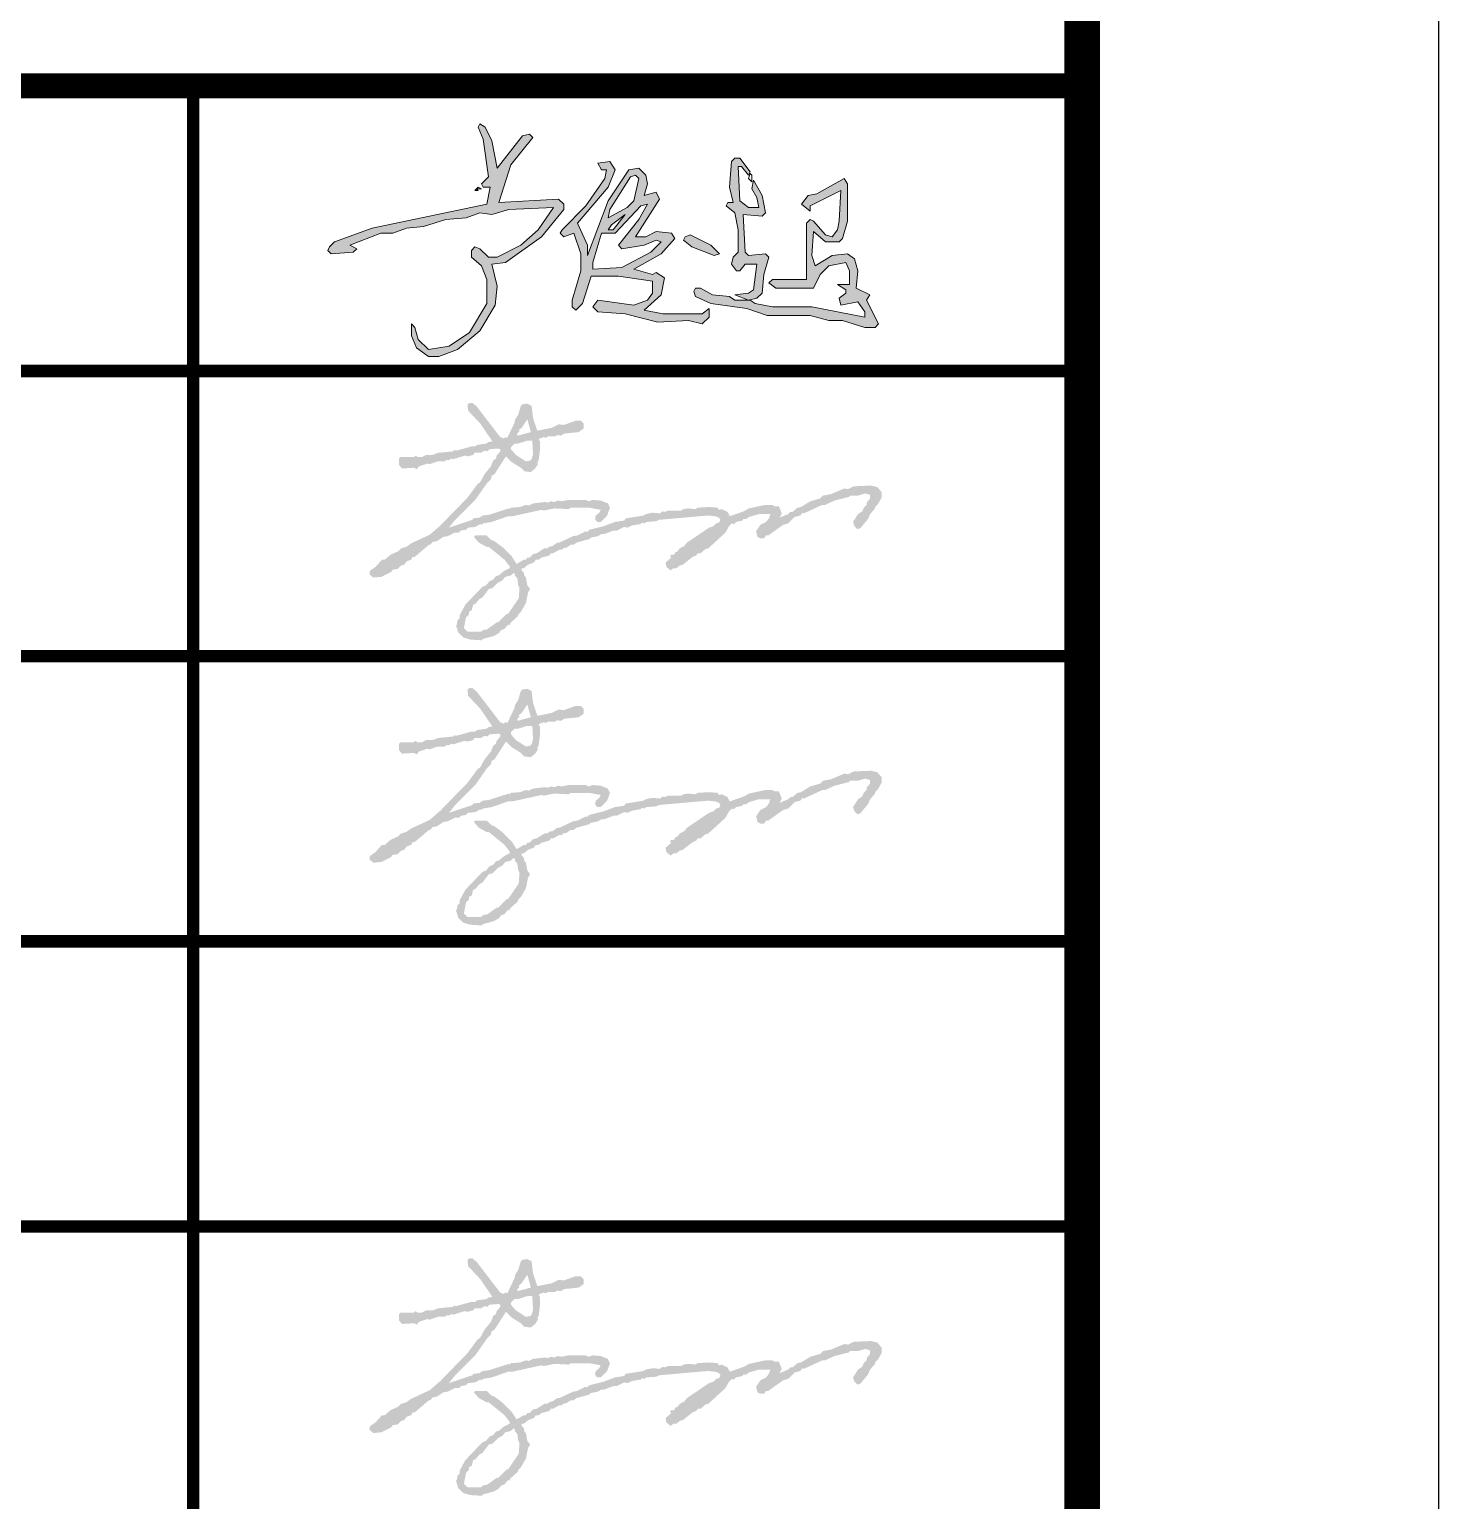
# Model space of a CAD drawing. Extents: x 1188826 to 1909461, y 608442 to 1651179.
# Drawn here: x 1359115 to 1363070, y 1324475 to 1328602 of the extents above; entities that cross this region are included whole.
import ezdxf

# ---------------------------------------------------------------- set-up
doc = ezdxf.new("R2010")
doc.units = 0
doc.header["$LTSCALE"] = 1000
doc.header["$MEASUREMENT"] = 0
doc.layers.add('图框', color=140, linetype='Continuous')
doc.layers.add('签名', color=7, linetype='Continuous', lineweight=18)

# ---------------------------------------------------------------- blocks, each defined once
blk = doc.blocks.new('ljc')
at = {"linetype": 'Continuous'}
h = blk.add_hatch(color=0, dxfattribs=at)
h.paths.add_polyline_path([(2022.82, 1567.67), (2018.82, 1563.67), (2019.82, 1561.67), (2023.82, 1561.67), (2021.82, 1551.67), (1954.82, 1537.67), (1932.82, 1529.67), (1929.82, 1526.67), (1928.82, 1524.67), (1930.82, 1522.67), (1943.82, 1523.67), (1945.82, 1525.67), (1941.82, 1527.67), (1959.82, 1534.67), (1966.82, 1534.67), (1974.82, 1537.67), (1984.82, 1538.67), (1997.82, 1542.67), (2009.82, 1543.67), (2017.82, 1546.67), (2024.82, 1545.67), (2034.82, 1548.67), (2060.82, 1549.67), (2051.82, 1536.67), (2041.82, 1527.67), (2027.82, 1520.67), (2022.82, 1520.67), (2017.82, 1525.67), (2014.82, 1526.67), (2012.82, 1524.67), (2012.82, 1520.67), (2018.82, 1515.67), (2021.82, 1507.67), (2021.82, 1493.67), (2011.82, 1476.67), (1999.82, 1468.67), (1987.82, 1466.67), (1981.82, 1472.67), (1979.82, 1479.67), (1977.82, 1481.67), (1977.82, 1474.67), (1980.82, 1467.67), (1987.82, 1462.67), (1993.82, 1462.67), (2004.82, 1466.67), (2017.82, 1477.67), (2026.82, 1492.67), (2027.82, 1503.67), (2024.82, 1516.67), (2032.82, 1517.67), (2053.82, 1532.67), (2066.82, 1548.67), (2066.82, 1551.67), (2063.82, 1554.67), (2028.82, 1552.67), (2035.82, 1574.67), (2048.82, 1590.67), (2046.82, 1592.67), (2042.82, 1591.67), (2027.82, 1572.67), (2024.82, 1588.67), (2020.82, 1596.67), (2017.82, 1598.67), (2016.82, 1596.67), (2019.82, 1589.67)])
h.paths.add_polyline_path([(2080.82, 1521.67), (2080.82, 1527.67), (2074.82, 1540.67), (2092.82, 1561.67), (2096.82, 1571.67), (2093.82, 1576.67), (2086.82, 1575.67), (2088.82, 1571.67), (2091.82, 1571.67), (2090.82, 1566.67), (2079.82, 1550.67), (2065.82, 1536.67), (2064.82, 1534.67), (2066.82, 1532.67), (2072.82, 1534.67), (2076.82, 1522.67), (2076.82, 1512.67), (2071.82, 1495.67), (2071.82, 1491.67), (2073.82, 1489.67), (2077.82, 1493.67), (2082.82, 1509.67), (2098.82, 1509.67), (2118.82, 1506.67), (2118.82, 1499.67), (2115.82, 1495.67), (2107.82, 1492.67), (2086.82, 1495.67), (2083.82, 1491.67), (2086.82, 1488.67), (2102.82, 1487.67), (2121.82, 1482.67), (2139.82, 1483.67), (2147.82, 1481.67), (2151.82, 1485.67), (2151.82, 1490.67), (2147.82, 1487.67), (2124.82, 1487.67), (2113.82, 1489.67), (2123.82, 1498.67), (2125.82, 1508.67), (2120.82, 1511.67), (2118.82, 1510.67), (2107.82, 1513.67), (2123.82, 1522.67), (2131.82, 1531.67), (2129.82, 1534.67), (2120.82, 1535.67), (2114.82, 1532.67), (2108.82, 1532.67), (2122.82, 1554.67), (2120.82, 1558.67), (2113.82, 1556.67), (2115.82, 1563.67), (2114.82, 1568.67), (2110.82, 1572.67), (2104.82, 1571.67), (2092.82, 1553.67)])
h.paths.add_polyline_path([(2088.82, 1534.67), (2096.82, 1534.67), (2111.82, 1550.67), (2115.82, 1551.67), (2110.82, 1542.67), (2098.82, 1527.67), (2100.82, 1525.67), (2113.82, 1527.67), (2120.82, 1530.67), (2123.82, 1529.67), (2117.82, 1523.67), (2100.82, 1514.67), (2083.82, 1513.67), (2083.82, 1517.67)], flags=16)
h.paths.add_polyline_path([(2092.82, 1536.67), (2094.82, 1539.67), (2102.82, 1545.67), (2095.82, 1536.67)], flags=16)
h.paths.add_polyline_path([(2092.82, 1543.67), (2093.82, 1548.67), (2105.82, 1567.67), (2108.82, 1568.67), (2110.82, 1566.67), (2107.82, 1553.67), (2103.82, 1549.67)], flags=16)
h.paths.add_polyline_path([(2140.82, 1533.67), (2137.82, 1532.67), (2136.82, 1530.67), (2141.82, 1526.67), (2154.82, 1521.67), (2157.82, 1522.67), (2152.82, 1527.67)])
h.paths.add_polyline_path([(2174.82, 1521.67), (2172.82, 1523.67), (2171.82, 1545.67), (2182.82, 1544.67), (2184.82, 1546.67), (2182.82, 1556.67), (2177.82, 1565.67), (2176.82, 1560.67), (2179.82, 1555.67), (2180.82, 1549.67), (2174.82, 1549.67), (2169.82, 1553.67), (2168.82, 1573.67), (2170.82, 1573.67), (2174.82, 1568.67), (2175.82, 1570.67), (2169.82, 1578.67), (2166.82, 1578.67), (2164.82, 1576.67), (2163.82, 1561.67), (2165.82, 1552.67), (2162.82, 1552.67), (2161.82, 1550.67), (2166.82, 1546.67), (2168.82, 1536.67), (2168.82, 1523.67), (2165.82, 1520.67), (2164.82, 1516.67), (2167.82, 1512.67), (2169.82, 1512.67), (2172.82, 1516.67), (2179.82, 1516.67), (2177.82, 1501.67), (2174.82, 1499.67), (2166.82, 1498.67), (2174.82, 1495.67), (2179.82, 1496.67), (2182.82, 1499.67), (2183.82, 1510.67), (2186.82, 1520.67), (2184.82, 1522.67)])
h.paths.add_polyline_path([(2232.82, 1541.67), (2232.82, 1563.67), (2230.82, 1566.67), (2214.82, 1557.67), (2209.82, 1556.67), (2205.82, 1551.67), (2210.82, 1547.67), (2210.82, 1550.67), (2228.82, 1559.67), (2227.82, 1541.67), (2226.82, 1536.67), (2223.82, 1532.67), (2219.82, 1533.67), (2212.82, 1541.67), (2210.82, 1542.67), (2208.82, 1540.67), (2208.82, 1507.67), (2188.82, 1507.67), (2186.82, 1505.67), (2190.82, 1502.67), (2212.82, 1502.67), (2216.82, 1510.67), (2221.82, 1515.67), (2231.82, 1517.67), (2233.82, 1512.67), (2233.82, 1504.67), (2226.82, 1504.67), (2231.82, 1501.67), (2231.82, 1499.67), (2227.82, 1496.67), (2228.82, 1492.67), (2238.82, 1494.67), (2242.82, 1488.67), (2242.82, 1485.67), (2211.82, 1491.67), (2188.82, 1491.67), (2178.82, 1493.67), (2175.82, 1495.67), (2166.82, 1495.67), (2163.82, 1497.67), (2153.82, 1498.67), (2146.82, 1502.67), (2143.82, 1502.67), (2142.82, 1500.67), (2143.82, 1497.67), (2152.82, 1493.67), (2173.82, 1490.67), (2185.82, 1486.67), (2210.82, 1486.67), (2221.82, 1483.67), (2229.82, 1483.67), (2242.82, 1479.67), (2248.82, 1479.67), (2250.82, 1481.67), (2243.82, 1495.67), (2245.82, 1498.67), (2237.82, 1502.67), (2238.82, 1512.67), (2236.82, 1519.67), (2232.82, 1522.67), (2223.82, 1521.67), (2213.82, 1515.67), (2211.82, 1521.67), (2212.82, 1535.67), (2219.82, 1529.67), (2227.82, 1529.67), (2229.82, 1531.67)])
at = {"color": 0, "linetype": 'Continuous', "elevation": 16426272}
for points in [[(1929.82, 1526.67), (1928.82, 1524.67), (1930.82, 1522.67), (1943.82, 1523.67), (1945.82, 1525.67), (1941.82, 1527.67), (1959.82, 1534.67), (1966.82, 1534.67), (1974.82, 1537.67), (1984.82, 1538.67), (1997.82, 1542.67), (2009.82, 1543.67), (2017.82, 1546.67), (2024.82, 1545.67), (2034.82, 1548.67), (2060.82, 1549.67), (2051.82, 1536.67), (2041.82, 1527.67), (2027.82, 1520.67), (2022.82, 1520.67), (2017.82, 1525.67), (2014.82, 1526.67), (2012.82, 1524.67), (2012.82, 1520.67), (2018.82, 1515.67), (2021.82, 1507.67), (2021.82, 1493.67), (2011.82, 1476.67), (1999.82, 1468.67), (1987.82, 1466.67), (1981.82, 1472.67), (1979.82, 1479.67), (1977.82, 1481.67), (1977.82, 1474.67), (1980.82, 1467.67), (1987.82, 1462.67), (1993.82, 1462.67), (2004.82, 1466.67), (2017.82, 1477.67), (2026.82, 1492.67), (2027.82, 1503.67), (2024.82, 1516.67), (2032.82, 1517.67), (2053.82, 1532.67), (2066.82, 1548.67), (2066.82, 1551.67), (2063.82, 1554.67), (2028.82, 1552.67), (2035.82, 1574.67), (2048.82, 1590.67), (2046.82, 1592.67), (2042.82, 1591.67), (2027.82, 1572.67), (2024.82, 1588.67), (2020.82, 1596.67), (2017.82, 1598.67), (2016.82, 1596.67), (2019.82, 1589.67), (2022.82, 1567.67), (2018.82, 1563.67), (2019.82, 1561.67), (2023.82, 1561.67), (2021.82, 1551.67), (1954.82, 1537.67), (1932.82, 1529.67), (1929.82, 1526.67)], [(2065.82, 1536.67), (2064.82, 1534.67), (2066.82, 1532.67), (2072.82, 1534.67), (2076.82, 1522.67), (2076.82, 1512.67), (2071.82, 1495.67), (2071.82, 1491.67), (2073.82, 1489.67), (2077.82, 1493.67), (2082.82, 1509.67), (2098.82, 1509.67), (2118.82, 1506.67), (2118.82, 1499.67), (2115.82, 1495.67), (2107.82, 1492.67), (2086.82, 1495.67), (2083.82, 1491.67), (2086.82, 1488.67), (2102.82, 1487.67), (2121.82, 1482.67), (2139.82, 1483.67), (2147.82, 1481.67), (2151.82, 1485.67), (2151.82, 1490.67), (2147.82, 1487.67), (2124.82, 1487.67), (2113.82, 1489.67), (2123.82, 1498.67), (2125.82, 1508.67), (2120.82, 1511.67), (2118.82, 1510.67), (2107.82, 1513.67), (2123.82, 1522.67), (2131.82, 1531.67), (2129.82, 1534.67), (2120.82, 1535.67), (2114.82, 1532.67), (2108.82, 1532.67), (2122.82, 1554.67), (2120.82, 1558.67), (2113.82, 1556.67), (2115.82, 1563.67), (2114.82, 1568.67), (2110.82, 1572.67), (2104.82, 1571.67), (2092.82, 1553.67), (2080.82, 1521.67), (2080.82, 1527.67), (2074.82, 1540.67), (2092.82, 1561.67), (2096.82, 1571.67), (2093.82, 1576.67), (2086.82, 1575.67), (2088.82, 1571.67), (2091.82, 1571.67), (2090.82, 1566.67), (2079.82, 1550.67), (2065.82, 1536.67)], [(2162.82, 1552.67), (2161.82, 1550.67), (2166.82, 1546.67), (2168.82, 1536.67), (2168.82, 1523.67), (2165.82, 1520.67), (2164.82, 1516.67), (2167.82, 1512.67), (2169.82, 1512.67), (2172.82, 1516.67), (2179.82, 1516.67), (2177.82, 1501.67), (2174.82, 1499.67), (2166.82, 1498.67), (2174.82, 1495.67), (2179.82, 1496.67), (2182.82, 1499.67), (2183.82, 1510.67), (2186.82, 1520.67), (2184.82, 1522.67), (2174.82, 1521.67), (2172.82, 1523.67), (2171.82, 1545.67), (2182.82, 1544.67), (2184.82, 1546.67), (2182.82, 1556.67), (2177.82, 1565.67), (2176.82, 1560.67), (2179.82, 1555.67), (2180.82, 1549.67), (2174.82, 1549.67), (2169.82, 1553.67), (2168.82, 1573.67), (2170.82, 1573.67), (2174.82, 1568.67), (2175.82, 1570.67), (2169.82, 1578.67), (2166.82, 1578.67), (2164.82, 1576.67), (2163.82, 1561.67), (2165.82, 1552.67), (2162.82, 1552.67)], [(2092.82, 1543.67), (2093.82, 1548.67), (2105.82, 1567.67), (2108.82, 1568.67), (2110.82, 1566.67), (2107.82, 1553.67), (2103.82, 1549.67), (2092.82, 1543.67)], [(2143.82, 1502.67), (2142.82, 1500.67), (2143.82, 1497.67), (2152.82, 1493.67), (2173.82, 1490.67), (2185.82, 1486.67), (2210.82, 1486.67), (2221.82, 1483.67), (2229.82, 1483.67), (2242.82, 1479.67), (2248.82, 1479.67), (2250.82, 1481.67), (2243.82, 1495.67), (2245.82, 1498.67), (2237.82, 1502.67), (2238.82, 1512.67), (2236.82, 1519.67), (2232.82, 1522.67), (2223.82, 1521.67), (2213.82, 1515.67), (2211.82, 1521.67), (2212.82, 1535.67), (2219.82, 1529.67), (2227.82, 1529.67), (2229.82, 1531.67), (2232.82, 1541.67), (2232.82, 1563.67), (2230.82, 1566.67), (2214.82, 1557.67), (2209.82, 1556.67), (2205.82, 1551.67), (2210.82, 1547.67), (2210.82, 1550.67), (2228.82, 1559.67), (2227.82, 1541.67), (2226.82, 1536.67), (2223.82, 1532.67), (2219.82, 1533.67), (2212.82, 1541.67), (2210.82, 1542.67), (2208.82, 1540.67), (2208.82, 1507.67), (2188.82, 1507.67), (2186.82, 1505.67), (2190.82, 1502.67), (2212.82, 1502.67), (2216.82, 1510.67), (2221.82, 1515.67), (2231.82, 1517.67), (2233.82, 1512.67), (2233.82, 1504.67), (2226.82, 1504.67), (2231.82, 1501.67), (2231.82, 1499.67), (2227.82, 1496.67), (2228.82, 1492.67), (2238.82, 1494.67), (2242.82, 1488.67), (2242.82, 1485.67), (2211.82, 1491.67), (2188.82, 1491.67), (2178.82, 1493.67), (2175.82, 1495.67), (2166.82, 1495.67), (2163.82, 1497.67), (2153.82, 1498.67), (2146.82, 1502.67), (2143.82, 1502.67)], [(2176.82, 1568.67), (2175.82, 1569.67), (2174.82, 1566.67), (2176.82, 1564.67), (2176.82, 1568.67)], [(2015.82, 1560.67), (2014.82, 1559.67), (2016.82, 1559.67), (2015.82, 1560.67)], [(2016.82, 1561.67), (2015.82, 1560.67), (2018.82, 1560.67), (2016.82, 1561.67)], [(2083.82, 1513.67), (2083.82, 1517.67), (2088.82, 1534.67), (2096.82, 1534.67), (2111.82, 1550.67), (2115.82, 1551.67), (2110.82, 1542.67), (2098.82, 1527.67), (2100.82, 1525.67), (2113.82, 1527.67), (2120.82, 1530.67), (2123.82, 1529.67), (2117.82, 1523.67), (2100.82, 1514.67), (2083.82, 1513.67)], [(2092.82, 1536.67), (2094.82, 1539.67), (2102.82, 1545.67), (2095.82, 1536.67), (2092.82, 1536.67)], [(2137.82, 1532.67), (2136.82, 1530.67), (2141.82, 1526.67), (2154.82, 1521.67), (2157.82, 1522.67), (2152.82, 1527.67), (2140.82, 1533.67), (2137.82, 1532.67)]]:
    blk.add_lwpolyline(points, dxfattribs=at)
blk = doc.blocks.new('tq123')
at = {"layer": '签名'}
h = blk.add_hatch(color=2, dxfattribs=at)
h.dxf.hatch_style = 1
h.paths.add_polyline_path([(-1585.3, 12218.7), (-1585.3, 12224.7), (-1579.3, 12230.7), (-1581.3, 12234.7), (-1573.3, 12240.7), (-1557.3, 12264.7), (-1547.3, 12228.7)], flags=16)
h.paths.add_polyline_path([(-1603.3, 12180.7), (-1603.3, 12186.7), (-1593.3, 12196.7), (-1583.3, 12196.7), (-1557.3, 12204.7), (-1543.3, 12204.7), (-1541.3, 12166.7), (-1545.3, 12152.7), (-1549.3, 12148.7), (-1561.3, 12146.7), (-1589.3, 12164.7)], flags=16)
h.paths.add_polyline_path([(-1735.3, 11678.7), (-1729.3, 11708.7), (-1721.3, 11716.7), (-1721.3, 11724.7), (-1713.3, 11728.7), (-1709.3, 11744.7), (-1703.3, 11746.7), (-1691.3, 11760.7), (-1683.3, 11764.7), (-1665.3, 11788.7), (-1655.3, 11790.7), (-1639.3, 11806.7), (-1627.3, 11812.7), (-1619.3, 11822.7), (-1603.3, 11826.7), (-1597.3, 11832.7), (-1593.3, 11832.7), (-1591.3, 11824.7), (-1585.3, 11818.7), (-1583.3, 11800.7), (-1579.3, 11792.7), (-1581.3, 11762.7), (-1611.3, 11718.7), (-1615.3, 11718.7), (-1639.3, 11694.7), (-1643.3, 11694.7), (-1671.3, 11674.7), (-1679.3, 11674.7), (-1687.3, 11668.7), (-1725.3, 11668.7)], flags=16)
h.paths.add_polyline_path([(-1755.3, 11688.7), (-1757.3, 11686.7), (-1751.3, 11666.7), (-1737.3, 11652.7), (-1717.3, 11646.7), (-1685.3, 11644.7), (-1681.3, 11648.7), (-1651.3, 11656.7), (-1637.3, 11664.7), (-1631.3, 11672.7), (-1621.3, 11676.7), (-1611.3, 11688.7), (-1607.3, 11686.7), (-1605.3, 11692.7), (-1583.3, 11712.7), (-1583.3, 11716.7), (-1575.3, 11724.7), (-1561.3, 11748.7), (-1555.3, 11778.7), (-1549.3, 11788.7), (-1557.3, 11798.7), (-1561.3, 11820.7), (-1565.3, 11824.7), (-1567.3, 11834.7), (-1573.3, 11840.7), (-1573.3, 11846.7), (-1567.3, 11846.7), (-1555.3, 11856.7), (-1539.3, 11862.7), (-1533.3, 11870.7), (-1525.3, 11870.7), (-1517.3, 11876.7), (-1495.3, 11882.7), (-1491.3, 11888.7), (-1485.3, 11888.7), (-1467.3, 11898.7), (-1459.3, 11898.7), (-1457.3, 11902.7), (-1447.3, 11904.7), (-1435.3, 11912.7), (-1427.3, 11912.7), (-1419.3, 11918.7), (-1383.3, 11928.7), (-1379.3, 11932.7), (-1359.3, 11936.7), (-1349.3, 11942.7), (-1341.3, 11942.7), (-1315.3, 11952.7), (-1305.3, 11952.7), (-1285.3, 11962.7), (-1275.3, 11960.7), (-1263.3, 11966.7), (-1239.3, 11970.7), (-1235.3, 11974.7), (-1229.3, 11972.7), (-1223.3, 11976.7), (-1195.3, 11978.7), (-1187.3, 11982.7), (-1051.3, 11994.7), (-1029.3, 11992.7), (-1019.3, 11988.7), (-1015.3, 11982.7), (-1019.3, 11974.7), (-1027.3, 11972.7), (-1035.3, 11964.7), (-1047.3, 11960.7), (-1109.3, 11918.7), (-1117.3, 11908.7), (-1129.3, 11902.7), (-1137.3, 11892.7), (-1141.3, 11892.7), (-1145.3, 11884.7), (-1153.3, 11884.7), (-1157.3, 11880.7), (-1153.3, 11876.7), (-1169.3, 11862.7), (-1167.3, 11850.7), (-1155.3, 11840.7), (-1147.3, 11846.7), (-1139.3, 11846.7), (-1129.3, 11854.7), (-1121.3, 11856.7), (-1093.3, 11878.7), (-1083.3, 11882.7), (-1079.3, 11888.7), (-1071.3, 11888.7), (-1057.3, 11900.7), (-1049.3, 11902.7), (-1001.3, 11946.7), (-991.3, 11964.7), (-983.3, 11972.7), (-977.3, 11970.7), (-971.3, 11976.7), (-953.3, 11980.7), (-951.3, 11984.7), (-943.3, 11984.7), (-935.3, 11990.7), (-907.3, 11998.7), (-875.3, 11998.7), (-879.3, 11986.7), (-887.3, 11976.7), (-903.3, 11968.7), (-915.3, 11950.7), (-911.3, 11934.7), (-903.3, 11930.7), (-893.3, 11930.7), (-887.3, 11938.7), (-881.3, 11938.7), (-839.3, 11968.7), (-825.3, 11972.7), (-807.3, 11990.7), (-791.3, 11994.7), (-785.3, 12002.7), (-781.3, 12000.7), (-729.3, 12024.7), (-721.3, 12024.7), (-695.3, 12036.7), (-655.3, 12046.7), (-651.3, 12050.7), (-629.3, 12050.7), (-609.3, 12056.7), (-595.3, 12052.7), (-595.3, 12042.7), (-605.3, 12030.7), (-605.3, 12024.7), (-613.3, 12016.7), (-617.3, 12006.7), (-629.3, 11998.7), (-643.3, 11976.7), (-639.3, 11964.7), (-631.3, 11956.7), (-623.3, 11958.7), (-601.3, 11984.7), (-595.3, 11998.7), (-581.3, 12014.7), (-581.3, 12018.7), (-573.3, 12026.7), (-563.3, 12044.7), (-563.3, 12060.7), (-575.3, 12074.7), (-593.3, 12078.7), (-641.3, 12076.7), (-657.3, 12068.7), (-667.3, 12070.7), (-705.3, 12054.7), (-727.3, 12050.7), (-735.3, 12042.7), (-763.3, 12034.7), (-789.3, 12018.7), (-799.3, 12016.7), (-813.3, 12004.7), (-819.3, 12004.7), (-825.3, 11998.7), (-849.3, 11988.7), (-843.3, 12000.7), (-851.3, 12020.7), (-863.3, 12020.7), (-869.3, 12024.7), (-889.3, 12024.7), (-935.3, 12014.7), (-949.3, 12006.7), (-989.3, 11992.7), (-995.3, 12004.7), (-1011.3, 12012.7), (-1019.3, 12010.7), (-1023.3, 12016.7), (-1047.3, 12018.7), (-1079.3, 12016.7), (-1085.3, 12012.7), (-1105.3, 12014.7), (-1119.3, 12012.7), (-1125.3, 12008.7), (-1161.3, 12008.7), (-1173.3, 12004.7), (-1177.3, 12006.7), (-1185.3, 12000.7), (-1205.3, 12002.7), (-1225.3, 11998.7), (-1231.3, 11994.7), (-1281.3, 11986.7), (-1285.3, 11980.7), (-1311.3, 11976.7), (-1343.3, 11964.7), (-1383.3, 11954.7), (-1389.3, 11948.7), (-1393.3, 11950.7), (-1417.3, 11938.7), (-1429.3, 11936.7), (-1467.3, 11918.7), (-1473.3, 11918.7), (-1487.3, 11908.7), (-1493.3, 11908.7), (-1501.3, 11902.7), (-1509.3, 11902.7), (-1531.3, 11888.7), (-1541.3, 11886.7), (-1551.3, 11876.7), (-1557.3, 11876.7), (-1561.3, 11870.7), (-1567.3, 11870.7), (-1587.3, 11858.7), (-1601.3, 11880.7), (-1625.3, 11904.7), (-1649.3, 11922.7), (-1659.3, 11926.7), (-1671.3, 11938.7), (-1703.3, 11938.7), (-1707.3, 11934.7), (-1693.3, 11918.7), (-1671.3, 11906.7), (-1665.3, 11906.7), (-1621.3, 11870.7), (-1607.3, 11852.7), (-1607.3, 11846.7), (-1623.3, 11838.7), (-1637.3, 11826.7), (-1645.3, 11824.7), (-1653.3, 11814.7), (-1663.3, 11810.7), (-1673.3, 11798.7), (-1683.3, 11794.7), (-1731.3, 11744.7), (-1747.3, 11714.7), (-1747.3, 11706.7), (-1753.3, 11700.7)])
h.paths.add_polyline_path([(-1997.3, 11840.7), (-1999.3, 11838.7), (-1999.3, 11828.7), (-1989.3, 11820.7), (-1967.3, 11822.7), (-1939.3, 11836.7), (-1935.3, 11842.7), (-1921.3, 11844.7), (-1911.3, 11854.7), (-1903.3, 11856.7), (-1895.3, 11866.7), (-1883.3, 11870.7), (-1879.3, 11878.7), (-1873.3, 11878.7), (-1833.3, 11912.7), (-1829.3, 11912.7), (-1823.3, 11920.7), (-1811.3, 11922.7), (-1793.3, 11934.7), (-1781.3, 11936.7), (-1761.3, 11946.7), (-1749.3, 11946.7), (-1743.3, 11952.7), (-1729.3, 11954.7), (-1723.3, 11960.7), (-1703.3, 11962.7), (-1689.3, 11970.7), (-1685.3, 11968.7), (-1681.3, 11972.7), (-1657.3, 11976.7), (-1611.3, 11992.7), (-1599.3, 11992.7), (-1517.3, 12010.7), (-1511.3, 12008.7), (-1481.3, 12014.7), (-1441.3, 12012.7), (-1435.3, 12016.7), (-1383.3, 12016.7), (-1351.3, 12010.7), (-1355.3, 12002.7), (-1365.3, 11994.7), (-1367.3, 11984.7), (-1361.3, 11976.7), (-1351.3, 11976.7), (-1333.3, 11994.7), (-1325.3, 12016.7), (-1331.3, 12028.7), (-1351.3, 12036.7), (-1373.3, 12038.7), (-1385.3, 12034.7), (-1393.3, 12038.7), (-1441.3, 12038.7), (-1461.3, 12034.7), (-1471.3, 12036.7), (-1481.3, 12032.7), (-1491.3, 12034.7), (-1499.3, 12030.7), (-1507.3, 12032.7), (-1541.3, 12028.7), (-1553.3, 12022.7), (-1561.3, 12024.7), (-1577.3, 12018.7), (-1603.3, 12016.7), (-1607.3, 12012.7), (-1609.3, 12014.7), (-1665.3, 11996.7), (-1683.3, 11994.7), (-1691.3, 11988.7), (-1709.3, 11986.7), (-1711.3, 11982.7), (-1777.3, 11960.7), (-1761.3, 11980.7), (-1703.3, 12038.7), (-1671.3, 12084.7), (-1659.3, 12096.7), (-1657.3, 12106.7), (-1649.3, 12110.7), (-1617.3, 12160.7), (-1601.3, 12144.7), (-1575.3, 12128.7), (-1565.3, 12118.7), (-1547.3, 12116.7), (-1535.3, 12126.7), (-1527.3, 12138.7), (-1529.3, 12142.7), (-1525.3, 12150.7), (-1521.3, 12182.7), (-1521.3, 12202.7), (-1525.3, 12206.7), (-1523.3, 12210.7), (-1511.3, 12214.7), (-1505.3, 12212.7), (-1499.3, 12216.7), (-1479.3, 12216.7), (-1473.3, 12220.7), (-1463.3, 12218.7), (-1453.3, 12224.7), (-1413.3, 12228.7), (-1399.3, 12238.7), (-1399.3, 12252.7), (-1407.3, 12260.7), (-1421.3, 12260.7), (-1455.3, 12248.7), (-1469.3, 12250.7), (-1489.3, 12240.7), (-1529.3, 12232.7), (-1541.3, 12268.7), (-1545.3, 12302.7), (-1557.3, 12308.7), (-1571.3, 12306.7), (-1575.3, 12302.7), (-1583.3, 12276.7), (-1591.3, 12264.7), (-1593.3, 12254.7), (-1613.3, 12212.7), (-1619.3, 12214.7), (-1623.3, 12210.7), (-1633.3, 12214.7), (-1699.3, 12300.7), (-1711.3, 12310.7), (-1719.3, 12310.7), (-1725.3, 12306.7), (-1723.3, 12288.7), (-1689.3, 12252.7), (-1655.3, 12202.7), (-1667.3, 12200.7), (-1671.3, 12196.7), (-1699.3, 12192.7), (-1703.3, 12188.7), (-1713.3, 12188.7), (-1757.3, 12176.7), (-1763.3, 12178.7), (-1765.3, 12174.7), (-1807.3, 12170.7), (-1823.3, 12164.7), (-1841.3, 12164.7), (-1853.3, 12158.7), (-1865.3, 12158.7), (-1871.3, 12162.7), (-1875.3, 12158.7), (-1913.3, 12158.7), (-1917.3, 12154.7), (-1917.3, 12136.7), (-1909.3, 12126.7), (-1875.3, 12128.7), (-1867.3, 12124.7), (-1861.3, 12132.7), (-1837.3, 12140.7), (-1831.3, 12138.7), (-1809.3, 12146.7), (-1789.3, 12146.7), (-1783.3, 12150.7), (-1775.3, 12150.7), (-1771.3, 12154.7), (-1765.3, 12152.7), (-1733.3, 12162.7), (-1725.3, 12160.7), (-1709.3, 12164.7), (-1705.3, 12170.7), (-1687.3, 12170.7), (-1677.3, 12176.7), (-1669.3, 12174.7), (-1663.3, 12180.7), (-1637.3, 12182.7), (-1633.3, 12180.7), (-1633.3, 12174.7), (-1643.3, 12162.7), (-1645.3, 12154.7), (-1653.3, 12148.7), (-1659.3, 12132.7), (-1677.3, 12110.7), (-1689.3, 12088.7), (-1697.3, 12082.7), (-1725.3, 12044.7), (-1801.3, 11966.7), (-1831.3, 11940.7), (-1883.3, 11916.7), (-1897.3, 11906.7), (-1911.3, 11902.7), (-1919.3, 11894.7), (-1941.3, 11884.7), (-1957.3, 11870.7), (-1965.3, 11870.7), (-1983.3, 11850.7)])
h = blk.add_hatch(color=2, dxfattribs=at)
h.dxf.hatch_style = 1
h.paths.add_polyline_path([(-1585.3, 11418.7), (-1585.3, 11424.7), (-1579.3, 11430.7), (-1581.3, 11434.7), (-1573.3, 11440.7), (-1557.3, 11464.7), (-1547.3, 11428.7)], flags=16)
h.paths.add_polyline_path([(-1603.3, 11380.7), (-1603.3, 11386.7), (-1593.3, 11396.7), (-1583.3, 11396.7), (-1557.3, 11404.7), (-1543.3, 11404.7), (-1541.3, 11366.7), (-1545.3, 11352.7), (-1549.3, 11348.7), (-1561.3, 11346.7), (-1589.3, 11364.7)], flags=16)
h.paths.add_polyline_path([(-1735.3, 10878.7), (-1729.3, 10908.7), (-1721.3, 10916.7), (-1721.3, 10924.7), (-1713.3, 10928.7), (-1709.3, 10944.7), (-1703.3, 10946.7), (-1691.3, 10960.7), (-1683.3, 10964.7), (-1665.3, 10988.7), (-1655.3, 10990.7), (-1639.3, 11006.7), (-1627.3, 11012.7), (-1619.3, 11022.7), (-1603.3, 11026.7), (-1597.3, 11032.7), (-1593.3, 11032.7), (-1591.3, 11024.7), (-1585.3, 11018.7), (-1583.3, 11000.7), (-1579.3, 10992.7), (-1581.3, 10962.7), (-1611.3, 10918.7), (-1615.3, 10918.7), (-1639.3, 10894.7), (-1643.3, 10894.7), (-1671.3, 10874.7), (-1679.3, 10874.7), (-1687.3, 10868.7), (-1725.3, 10868.7)], flags=16)
h.paths.add_polyline_path([(-1755.3, 10888.7), (-1757.3, 10886.7), (-1751.3, 10866.7), (-1737.3, 10852.7), (-1717.3, 10846.7), (-1685.3, 10844.7), (-1681.3, 10848.7), (-1651.3, 10856.7), (-1637.3, 10864.7), (-1631.3, 10872.7), (-1621.3, 10876.7), (-1611.3, 10888.7), (-1607.3, 10886.7), (-1605.3, 10892.7), (-1583.3, 10912.7), (-1583.3, 10916.7), (-1575.3, 10924.7), (-1561.3, 10948.7), (-1555.3, 10978.7), (-1549.3, 10988.7), (-1557.3, 10998.7), (-1561.3, 11020.7), (-1565.3, 11024.7), (-1567.3, 11034.7), (-1573.3, 11040.7), (-1573.3, 11046.7), (-1567.3, 11046.7), (-1555.3, 11056.7), (-1539.3, 11062.7), (-1533.3, 11070.7), (-1525.3, 11070.7), (-1517.3, 11076.7), (-1495.3, 11082.7), (-1491.3, 11088.7), (-1485.3, 11088.7), (-1467.3, 11098.7), (-1459.3, 11098.7), (-1457.3, 11102.7), (-1447.3, 11104.7), (-1435.3, 11112.7), (-1427.3, 11112.7), (-1419.3, 11118.7), (-1383.3, 11128.7), (-1379.3, 11132.7), (-1359.3, 11136.7), (-1349.3, 11142.7), (-1341.3, 11142.7), (-1315.3, 11152.7), (-1305.3, 11152.7), (-1285.3, 11162.7), (-1275.3, 11160.7), (-1263.3, 11166.7), (-1239.3, 11170.7), (-1235.3, 11174.7), (-1229.3, 11172.7), (-1223.3, 11176.7), (-1195.3, 11178.7), (-1187.3, 11182.7), (-1051.3, 11194.7), (-1029.3, 11192.7), (-1019.3, 11188.7), (-1015.3, 11182.7), (-1019.3, 11174.7), (-1027.3, 11172.7), (-1035.3, 11164.7), (-1047.3, 11160.7), (-1109.3, 11118.7), (-1117.3, 11108.7), (-1129.3, 11102.7), (-1137.3, 11092.7), (-1141.3, 11092.7), (-1145.3, 11084.7), (-1153.3, 11084.7), (-1157.3, 11080.7), (-1153.3, 11076.7), (-1169.3, 11062.7), (-1167.3, 11050.7), (-1155.3, 11040.7), (-1147.3, 11046.7), (-1139.3, 11046.7), (-1129.3, 11054.7), (-1121.3, 11056.7), (-1093.3, 11078.7), (-1083.3, 11082.7), (-1079.3, 11088.7), (-1071.3, 11088.7), (-1057.3, 11100.7), (-1049.3, 11102.7), (-1001.3, 11146.7), (-991.3, 11164.7), (-983.3, 11172.7), (-977.3, 11170.7), (-971.3, 11176.7), (-953.3, 11180.7), (-951.3, 11184.7), (-943.3, 11184.7), (-935.3, 11190.7), (-907.3, 11198.7), (-875.3, 11198.7), (-879.3, 11186.7), (-887.3, 11176.7), (-903.3, 11168.7), (-915.3, 11150.7), (-911.3, 11134.7), (-903.3, 11130.7), (-893.3, 11130.7), (-887.3, 11138.7), (-881.3, 11138.7), (-839.3, 11168.7), (-825.3, 11172.7), (-807.3, 11190.7), (-791.3, 11194.7), (-785.3, 11202.7), (-781.3, 11200.7), (-729.3, 11224.7), (-721.3, 11224.7), (-695.3, 11236.7), (-655.3, 11246.7), (-651.3, 11250.7), (-629.3, 11250.7), (-609.3, 11256.7), (-595.3, 11252.7), (-595.3, 11242.7), (-605.3, 11230.7), (-605.3, 11224.7), (-613.3, 11216.7), (-617.3, 11206.7), (-629.3, 11198.7), (-643.3, 11176.7), (-639.3, 11164.7), (-631.3, 11156.7), (-623.3, 11158.7), (-601.3, 11184.7), (-595.3, 11198.7), (-581.3, 11214.7), (-581.3, 11218.7), (-573.3, 11226.7), (-563.3, 11244.7), (-563.3, 11260.7), (-575.3, 11274.7), (-593.3, 11278.7), (-641.3, 11276.7), (-657.3, 11268.7), (-667.3, 11270.7), (-705.3, 11254.7), (-727.3, 11250.7), (-735.3, 11242.7), (-763.3, 11234.7), (-789.3, 11218.7), (-799.3, 11216.7), (-813.3, 11204.7), (-819.3, 11204.7), (-825.3, 11198.7), (-849.3, 11188.7), (-843.3, 11200.7), (-851.3, 11220.7), (-863.3, 11220.7), (-869.3, 11224.7), (-889.3, 11224.7), (-935.3, 11214.7), (-949.3, 11206.7), (-989.3, 11192.7), (-995.3, 11204.7), (-1011.3, 11212.7), (-1019.3, 11210.7), (-1023.3, 11216.7), (-1047.3, 11218.7), (-1079.3, 11216.7), (-1085.3, 11212.7), (-1105.3, 11214.7), (-1119.3, 11212.7), (-1125.3, 11208.7), (-1161.3, 11208.7), (-1173.3, 11204.7), (-1177.3, 11206.7), (-1185.3, 11200.7), (-1205.3, 11202.7), (-1225.3, 11198.7), (-1231.3, 11194.7), (-1281.3, 11186.7), (-1285.3, 11180.7), (-1311.3, 11176.7), (-1343.3, 11164.7), (-1383.3, 11154.7), (-1389.3, 11148.7), (-1393.3, 11150.7), (-1417.3, 11138.7), (-1429.3, 11136.7), (-1467.3, 11118.7), (-1473.3, 11118.7), (-1487.3, 11108.7), (-1493.3, 11108.7), (-1501.3, 11102.7), (-1509.3, 11102.7), (-1531.3, 11088.7), (-1541.3, 11086.7), (-1551.3, 11076.7), (-1557.3, 11076.7), (-1561.3, 11070.7), (-1567.3, 11070.7), (-1587.3, 11058.7), (-1601.3, 11080.7), (-1625.3, 11104.7), (-1649.3, 11122.7), (-1659.3, 11126.7), (-1671.3, 11138.7), (-1703.3, 11138.7), (-1707.3, 11134.7), (-1693.3, 11118.7), (-1671.3, 11106.7), (-1665.3, 11106.7), (-1621.3, 11070.7), (-1607.3, 11052.7), (-1607.3, 11046.7), (-1623.3, 11038.7), (-1637.3, 11026.7), (-1645.3, 11024.7), (-1653.3, 11014.7), (-1663.3, 11010.7), (-1673.3, 10998.7), (-1683.3, 10994.7), (-1731.3, 10944.7), (-1747.3, 10914.7), (-1747.3, 10906.7), (-1753.3, 10900.7)])
h.paths.add_polyline_path([(-1997.3, 11040.7), (-1999.3, 11038.7), (-1999.3, 11028.7), (-1989.3, 11020.7), (-1967.3, 11022.7), (-1939.3, 11036.7), (-1935.3, 11042.7), (-1921.3, 11044.7), (-1911.3, 11054.7), (-1903.3, 11056.7), (-1895.3, 11066.7), (-1883.3, 11070.7), (-1879.3, 11078.7), (-1873.3, 11078.7), (-1833.3, 11112.7), (-1829.3, 11112.7), (-1823.3, 11120.7), (-1811.3, 11122.7), (-1793.3, 11134.7), (-1781.3, 11136.7), (-1761.3, 11146.7), (-1749.3, 11146.7), (-1743.3, 11152.7), (-1729.3, 11154.7), (-1723.3, 11160.7), (-1703.3, 11162.7), (-1689.3, 11170.7), (-1685.3, 11168.7), (-1681.3, 11172.7), (-1657.3, 11176.7), (-1611.3, 11192.7), (-1599.3, 11192.7), (-1517.3, 11210.7), (-1511.3, 11208.7), (-1481.3, 11214.7), (-1441.3, 11212.7), (-1435.3, 11216.7), (-1383.3, 11216.7), (-1351.3, 11210.7), (-1355.3, 11202.7), (-1365.3, 11194.7), (-1367.3, 11184.7), (-1361.3, 11176.7), (-1351.3, 11176.7), (-1333.3, 11194.7), (-1325.3, 11216.7), (-1331.3, 11228.7), (-1351.3, 11236.7), (-1373.3, 11238.7), (-1385.3, 11234.7), (-1393.3, 11238.7), (-1441.3, 11238.7), (-1461.3, 11234.7), (-1471.3, 11236.7), (-1481.3, 11232.7), (-1491.3, 11234.7), (-1499.3, 11230.7), (-1507.3, 11232.7), (-1541.3, 11228.7), (-1553.3, 11222.7), (-1561.3, 11224.7), (-1577.3, 11218.7), (-1603.3, 11216.7), (-1607.3, 11212.7), (-1609.3, 11214.7), (-1665.3, 11196.7), (-1683.3, 11194.7), (-1691.3, 11188.7), (-1709.3, 11186.7), (-1711.3, 11182.7), (-1777.3, 11160.7), (-1761.3, 11180.7), (-1703.3, 11238.7), (-1671.3, 11284.7), (-1659.3, 11296.7), (-1657.3, 11306.7), (-1649.3, 11310.7), (-1617.3, 11360.7), (-1601.3, 11344.7), (-1575.3, 11328.7), (-1565.3, 11318.7), (-1547.3, 11316.7), (-1535.3, 11326.7), (-1527.3, 11338.7), (-1529.3, 11342.7), (-1525.3, 11350.7), (-1521.3, 11382.7), (-1521.3, 11402.7), (-1525.3, 11406.7), (-1523.3, 11410.7), (-1511.3, 11414.7), (-1505.3, 11412.7), (-1499.3, 11416.7), (-1479.3, 11416.7), (-1473.3, 11420.7), (-1463.3, 11418.7), (-1453.3, 11424.7), (-1413.3, 11428.7), (-1399.3, 11438.7), (-1399.3, 11452.7), (-1407.3, 11460.7), (-1421.3, 11460.7), (-1455.3, 11448.7), (-1469.3, 11450.7), (-1489.3, 11440.7), (-1529.3, 11432.7), (-1541.3, 11468.7), (-1545.3, 11502.7), (-1557.3, 11508.7), (-1571.3, 11506.7), (-1575.3, 11502.7), (-1583.3, 11476.7), (-1591.3, 11464.7), (-1593.3, 11454.7), (-1613.3, 11412.7), (-1619.3, 11414.7), (-1623.3, 11410.7), (-1633.3, 11414.7), (-1699.3, 11500.7), (-1711.3, 11510.7), (-1719.3, 11510.7), (-1725.3, 11506.7), (-1723.3, 11488.7), (-1689.3, 11452.7), (-1655.3, 11402.7), (-1667.3, 11400.7), (-1671.3, 11396.7), (-1699.3, 11392.7), (-1703.3, 11388.7), (-1713.3, 11388.7), (-1757.3, 11376.7), (-1763.3, 11378.7), (-1765.3, 11374.7), (-1807.3, 11370.7), (-1823.3, 11364.7), (-1841.3, 11364.7), (-1853.3, 11358.7), (-1865.3, 11358.7), (-1871.3, 11362.7), (-1875.3, 11358.7), (-1913.3, 11358.7), (-1917.3, 11354.7), (-1917.3, 11336.7), (-1909.3, 11326.7), (-1875.3, 11328.7), (-1867.3, 11324.7), (-1861.3, 11332.7), (-1837.3, 11340.7), (-1831.3, 11338.7), (-1809.3, 11346.7), (-1789.3, 11346.7), (-1783.3, 11350.7), (-1775.3, 11350.7), (-1771.3, 11354.7), (-1765.3, 11352.7), (-1733.3, 11362.7), (-1725.3, 11360.7), (-1709.3, 11364.7), (-1705.3, 11370.7), (-1687.3, 11370.7), (-1677.3, 11376.7), (-1669.3, 11374.7), (-1663.3, 11380.7), (-1637.3, 11382.7), (-1633.3, 11380.7), (-1633.3, 11374.7), (-1643.3, 11362.7), (-1645.3, 11354.7), (-1653.3, 11348.7), (-1659.3, 11332.7), (-1677.3, 11310.7), (-1689.3, 11288.7), (-1697.3, 11282.7), (-1725.3, 11244.7), (-1801.3, 11166.7), (-1831.3, 11140.7), (-1883.3, 11116.7), (-1897.3, 11106.7), (-1911.3, 11102.7), (-1919.3, 11094.7), (-1941.3, 11084.7), (-1957.3, 11070.7), (-1965.3, 11070.7), (-1983.3, 11050.7)])
h = blk.add_hatch(color=2, dxfattribs=at)
h.dxf.hatch_style = 1
h.paths.add_polyline_path([(-1585.3, 9818.7), (-1585.3, 9824.7), (-1579.3, 9830.7), (-1581.3, 9834.7), (-1573.3, 9840.7), (-1557.3, 9864.7), (-1547.3, 9828.7)], flags=16)
h.paths.add_polyline_path([(-1603.3, 9780.7), (-1603.3, 9786.7), (-1593.3, 9796.7), (-1583.3, 9796.7), (-1557.3, 9804.7), (-1543.3, 9804.7), (-1541.3, 9766.7), (-1545.3, 9752.7), (-1549.3, 9748.7), (-1561.3, 9746.7), (-1589.3, 9764.7)], flags=16)
h.paths.add_polyline_path([(-1735.3, 9278.7), (-1729.3, 9308.7), (-1721.3, 9316.7), (-1721.3, 9324.7), (-1713.3, 9328.7), (-1709.3, 9344.7), (-1703.3, 9346.7), (-1691.3, 9360.7), (-1683.3, 9364.7), (-1665.3, 9388.7), (-1655.3, 9390.7), (-1639.3, 9406.7), (-1627.3, 9412.7), (-1619.3, 9422.7), (-1603.3, 9426.7), (-1597.3, 9432.7), (-1593.3, 9432.7), (-1591.3, 9424.7), (-1585.3, 9418.7), (-1583.3, 9400.7), (-1579.3, 9392.7), (-1581.3, 9362.7), (-1611.3, 9318.7), (-1615.3, 9318.7), (-1639.3, 9294.7), (-1643.3, 9294.7), (-1671.3, 9274.7), (-1679.3, 9274.7), (-1687.3, 9268.7), (-1725.3, 9268.7)], flags=16)
h.paths.add_polyline_path([(-1755.3, 9288.7), (-1757.3, 9286.7), (-1751.3, 9266.7), (-1737.3, 9252.7), (-1717.3, 9246.7), (-1685.3, 9244.7), (-1681.3, 9248.7), (-1651.3, 9256.7), (-1637.3, 9264.7), (-1631.3, 9272.7), (-1621.3, 9276.7), (-1611.3, 9288.7), (-1607.3, 9286.7), (-1605.3, 9292.7), (-1583.3, 9312.7), (-1583.3, 9316.7), (-1575.3, 9324.7), (-1561.3, 9348.7), (-1555.3, 9378.7), (-1549.3, 9388.7), (-1557.3, 9398.7), (-1561.3, 9420.7), (-1565.3, 9424.7), (-1567.3, 9434.7), (-1573.3, 9440.7), (-1573.3, 9446.7), (-1567.3, 9446.7), (-1555.3, 9456.7), (-1539.3, 9462.7), (-1533.3, 9470.7), (-1525.3, 9470.7), (-1517.3, 9476.7), (-1495.3, 9482.7), (-1491.3, 9488.7), (-1485.3, 9488.7), (-1467.3, 9498.7), (-1459.3, 9498.7), (-1457.3, 9502.7), (-1447.3, 9504.7), (-1435.3, 9512.7), (-1427.3, 9512.7), (-1419.3, 9518.7), (-1383.3, 9528.7), (-1379.3, 9532.7), (-1359.3, 9536.7), (-1349.3, 9542.7), (-1341.3, 9542.7), (-1315.3, 9552.7), (-1305.3, 9552.7), (-1285.3, 9562.7), (-1275.3, 9560.7), (-1263.3, 9566.7), (-1239.3, 9570.7), (-1235.3, 9574.7), (-1229.3, 9572.7), (-1223.3, 9576.7), (-1195.3, 9578.7), (-1187.3, 9582.7), (-1051.3, 9594.7), (-1029.3, 9592.7), (-1019.3, 9588.7), (-1015.3, 9582.7), (-1019.3, 9574.7), (-1027.3, 9572.7), (-1035.3, 9564.7), (-1047.3, 9560.7), (-1109.3, 9518.7), (-1117.3, 9508.7), (-1129.3, 9502.7), (-1137.3, 9492.7), (-1141.3, 9492.7), (-1145.3, 9484.7), (-1153.3, 9484.7), (-1157.3, 9480.7), (-1153.3, 9476.7), (-1169.3, 9462.7), (-1167.3, 9450.7), (-1155.3, 9440.7), (-1147.3, 9446.7), (-1139.3, 9446.7), (-1129.3, 9454.7), (-1121.3, 9456.7), (-1093.3, 9478.7), (-1083.3, 9482.7), (-1079.3, 9488.7), (-1071.3, 9488.7), (-1057.3, 9500.7), (-1049.3, 9502.7), (-1001.3, 9546.7), (-991.3, 9564.7), (-983.3, 9572.7), (-977.3, 9570.7), (-971.3, 9576.7), (-953.3, 9580.7), (-951.3, 9584.7), (-943.3, 9584.7), (-935.3, 9590.7), (-907.3, 9598.7), (-875.3, 9598.7), (-879.3, 9586.7), (-887.3, 9576.7), (-903.3, 9568.7), (-915.3, 9550.7), (-911.3, 9534.7), (-903.3, 9530.7), (-893.3, 9530.7), (-887.3, 9538.7), (-881.3, 9538.7), (-839.3, 9568.7), (-825.3, 9572.7), (-807.3, 9590.7), (-791.3, 9594.7), (-785.3, 9602.7), (-781.3, 9600.7), (-729.3, 9624.7), (-721.3, 9624.7), (-695.3, 9636.7), (-655.3, 9646.7), (-651.3, 9650.7), (-629.3, 9650.7), (-609.3, 9656.7), (-595.3, 9652.7), (-595.3, 9642.7), (-605.3, 9630.7), (-605.3, 9624.7), (-613.3, 9616.7), (-617.3, 9606.7), (-629.3, 9598.7), (-643.3, 9576.7), (-639.3, 9564.7), (-631.3, 9556.7), (-623.3, 9558.7), (-601.3, 9584.7), (-595.3, 9598.7), (-581.3, 9614.7), (-581.3, 9618.7), (-573.3, 9626.7), (-563.3, 9644.7), (-563.3, 9660.7), (-575.3, 9674.7), (-593.3, 9678.7), (-641.3, 9676.7), (-657.3, 9668.7), (-667.3, 9670.7), (-705.3, 9654.7), (-727.3, 9650.7), (-735.3, 9642.7), (-763.3, 9634.7), (-789.3, 9618.7), (-799.3, 9616.7), (-813.3, 9604.7), (-819.3, 9604.7), (-825.3, 9598.7), (-849.3, 9588.7), (-843.3, 9600.7), (-851.3, 9620.7), (-863.3, 9620.7), (-869.3, 9624.7), (-889.3, 9624.7), (-935.3, 9614.7), (-949.3, 9606.7), (-989.3, 9592.7), (-995.3, 9604.7), (-1011.3, 9612.7), (-1019.3, 9610.7), (-1023.3, 9616.7), (-1047.3, 9618.7), (-1079.3, 9616.7), (-1085.3, 9612.7), (-1105.3, 9614.7), (-1119.3, 9612.7), (-1125.3, 9608.7), (-1161.3, 9608.7), (-1173.3, 9604.7), (-1177.3, 9606.7), (-1185.3, 9600.7), (-1205.3, 9602.7), (-1225.3, 9598.7), (-1231.3, 9594.7), (-1281.3, 9586.7), (-1285.3, 9580.7), (-1311.3, 9576.7), (-1343.3, 9564.7), (-1383.3, 9554.7), (-1389.3, 9548.7), (-1393.3, 9550.7), (-1417.3, 9538.7), (-1429.3, 9536.7), (-1467.3, 9518.7), (-1473.3, 9518.7), (-1487.3, 9508.7), (-1493.3, 9508.7), (-1501.3, 9502.7), (-1509.3, 9502.7), (-1531.3, 9488.7), (-1541.3, 9486.7), (-1551.3, 9476.7), (-1557.3, 9476.7), (-1561.3, 9470.7), (-1567.3, 9470.7), (-1587.3, 9458.7), (-1601.3, 9480.7), (-1625.3, 9504.7), (-1649.3, 9522.7), (-1659.3, 9526.7), (-1671.3, 9538.7), (-1703.3, 9538.7), (-1707.3, 9534.7), (-1693.3, 9518.7), (-1671.3, 9506.7), (-1665.3, 9506.7), (-1621.3, 9470.7), (-1607.3, 9452.7), (-1607.3, 9446.7), (-1623.3, 9438.7), (-1637.3, 9426.7), (-1645.3, 9424.7), (-1653.3, 9414.7), (-1663.3, 9410.7), (-1673.3, 9398.7), (-1683.3, 9394.7), (-1731.3, 9344.7), (-1747.3, 9314.7), (-1747.3, 9306.7), (-1753.3, 9300.7)])
h.paths.add_polyline_path([(-1997.3, 9440.7), (-1999.3, 9438.7), (-1999.3, 9428.7), (-1989.3, 9420.7), (-1967.3, 9422.7), (-1939.3, 9436.7), (-1935.3, 9442.7), (-1921.3, 9444.7), (-1911.3, 9454.7), (-1903.3, 9456.7), (-1895.3, 9466.7), (-1883.3, 9470.7), (-1879.3, 9478.7), (-1873.3, 9478.7), (-1833.3, 9512.7), (-1829.3, 9512.7), (-1823.3, 9520.7), (-1811.3, 9522.7), (-1793.3, 9534.7), (-1781.3, 9536.7), (-1761.3, 9546.7), (-1749.3, 9546.7), (-1743.3, 9552.7), (-1729.3, 9554.7), (-1723.3, 9560.7), (-1703.3, 9562.7), (-1689.3, 9570.7), (-1685.3, 9568.7), (-1681.3, 9572.7), (-1657.3, 9576.7), (-1611.3, 9592.7), (-1599.3, 9592.7), (-1517.3, 9610.7), (-1511.3, 9608.7), (-1481.3, 9614.7), (-1441.3, 9612.7), (-1435.3, 9616.7), (-1383.3, 9616.7), (-1351.3, 9610.7), (-1355.3, 9602.7), (-1365.3, 9594.7), (-1367.3, 9584.7), (-1361.3, 9576.7), (-1351.3, 9576.7), (-1333.3, 9594.7), (-1325.3, 9616.7), (-1331.3, 9628.7), (-1351.3, 9636.7), (-1373.3, 9638.7), (-1385.3, 9634.7), (-1393.3, 9638.7), (-1441.3, 9638.7), (-1461.3, 9634.7), (-1471.3, 9636.7), (-1481.3, 9632.7), (-1491.3, 9634.7), (-1499.3, 9630.7), (-1507.3, 9632.7), (-1541.3, 9628.7), (-1553.3, 9622.7), (-1561.3, 9624.7), (-1577.3, 9618.7), (-1603.3, 9616.7), (-1607.3, 9612.7), (-1609.3, 9614.7), (-1665.3, 9596.7), (-1683.3, 9594.7), (-1691.3, 9588.7), (-1709.3, 9586.7), (-1711.3, 9582.7), (-1777.3, 9560.7), (-1761.3, 9580.7), (-1703.3, 9638.7), (-1671.3, 9684.7), (-1659.3, 9696.7), (-1657.3, 9706.7), (-1649.3, 9710.7), (-1617.3, 9760.7), (-1601.3, 9744.7), (-1575.3, 9728.7), (-1565.3, 9718.7), (-1547.3, 9716.7), (-1535.3, 9726.7), (-1527.3, 9738.7), (-1529.3, 9742.7), (-1525.3, 9750.7), (-1521.3, 9782.7), (-1521.3, 9802.7), (-1525.3, 9806.7), (-1523.3, 9810.7), (-1511.3, 9814.7), (-1505.3, 9812.7), (-1499.3, 9816.7), (-1479.3, 9816.7), (-1473.3, 9820.7), (-1463.3, 9818.7), (-1453.3, 9824.7), (-1413.3, 9828.7), (-1399.3, 9838.7), (-1399.3, 9852.7), (-1407.3, 9860.7), (-1421.3, 9860.7), (-1455.3, 9848.7), (-1469.3, 9850.7), (-1489.3, 9840.7), (-1529.3, 9832.7), (-1541.3, 9868.7), (-1545.3, 9902.7), (-1557.3, 9908.7), (-1571.3, 9906.7), (-1575.3, 9902.7), (-1583.3, 9876.7), (-1591.3, 9864.7), (-1593.3, 9854.7), (-1613.3, 9812.7), (-1619.3, 9814.7), (-1623.3, 9810.7), (-1633.3, 9814.7), (-1699.3, 9900.7), (-1711.3, 9910.7), (-1719.3, 9910.7), (-1725.3, 9906.7), (-1723.3, 9888.7), (-1689.3, 9852.7), (-1655.3, 9802.7), (-1667.3, 9800.7), (-1671.3, 9796.7), (-1699.3, 9792.7), (-1703.3, 9788.7), (-1713.3, 9788.7), (-1757.3, 9776.7), (-1763.3, 9778.7), (-1765.3, 9774.7), (-1807.3, 9770.7), (-1823.3, 9764.7), (-1841.3, 9764.7), (-1853.3, 9758.7), (-1865.3, 9758.7), (-1871.3, 9762.7), (-1875.3, 9758.7), (-1913.3, 9758.7), (-1917.3, 9754.7), (-1917.3, 9736.7), (-1909.3, 9726.7), (-1875.3, 9728.7), (-1867.3, 9724.7), (-1861.3, 9732.7), (-1837.3, 9740.7), (-1831.3, 9738.7), (-1809.3, 9746.7), (-1789.3, 9746.7), (-1783.3, 9750.7), (-1775.3, 9750.7), (-1771.3, 9754.7), (-1765.3, 9752.7), (-1733.3, 9762.7), (-1725.3, 9760.7), (-1709.3, 9764.7), (-1705.3, 9770.7), (-1687.3, 9770.7), (-1677.3, 9776.7), (-1669.3, 9774.7), (-1663.3, 9780.7), (-1637.3, 9782.7), (-1633.3, 9780.7), (-1633.3, 9774.7), (-1643.3, 9762.7), (-1645.3, 9754.7), (-1653.3, 9748.7), (-1659.3, 9732.7), (-1677.3, 9710.7), (-1689.3, 9688.7), (-1697.3, 9682.7), (-1725.3, 9644.7), (-1801.3, 9566.7), (-1831.3, 9540.7), (-1883.3, 9516.7), (-1897.3, 9506.7), (-1911.3, 9502.7), (-1919.3, 9494.7), (-1941.3, 9484.7), (-1957.3, 9470.7), (-1965.3, 9470.7), (-1983.3, 9450.7)])
at = {"layer": '图框'}
for points, const_width in [([(4.9, 13200.3), (-6995.1, 13200.3)], 70), ([(-6995.1, 13200.3), (4.9, 13200.3)], 70), ([(-2495.1, 6800.3), (-2495.1, 13200.3)], 35), ([(-6995.1, 12400.3), (4.9, 12400.3)], 35), ([(-6995.1, 11600.3), (4.9, 11600.3)], 35), ([(-6995.1, 10800.3), (4.9, 10800.3)], 35), ([(-6995.1, 10000.3), (4.9, 10000.3)], 35)]:
    blk.add_lwpolyline(points, dxfattribs=dict(at, const_width=const_width))
at = {"layer": '签名', "color": 2, "xscale": 4.799999999813735, "yscale": 4.799999999813735, "zscale": 4.799999999813735}
blk.add_blockref('ljc', (-11375.9, 5420.1, -78846105.6), dxfattribs=at)

msp = doc.modelspace()

# ---------------------------------------------------------------- linework, layer by layer
at = {"layer": '图框'}
msp.add_lwpolyline([(1278969.8, 1373643.8), (1363069.8, 1373643.8), (1363069.8, 1314243.8), (1278969.8, 1314243.8)], close=True, dxfattribs=at)
msp.add_lwpolyline([(1278969.8, 1373643.8), (1363069.8, 1373643.8), (1363069.8, 1314243.8), (1278969.8, 1314243.8)], close=True, dxfattribs=at)
at = {"layer": '图框', "const_width": 100}
msp.add_lwpolyline([(1362069.8, 1315243.8), (1362069.8, 1372643.8), (1281469.8, 1372643.8), (1281469.8, 1315243.8)], close=True, dxfattribs=at)

# ---------------------------------------------------------------- block references
msp.add_blockref('tq123', (1362069.8, 1315243.8))

doc.saveas('drawing.dxf')
